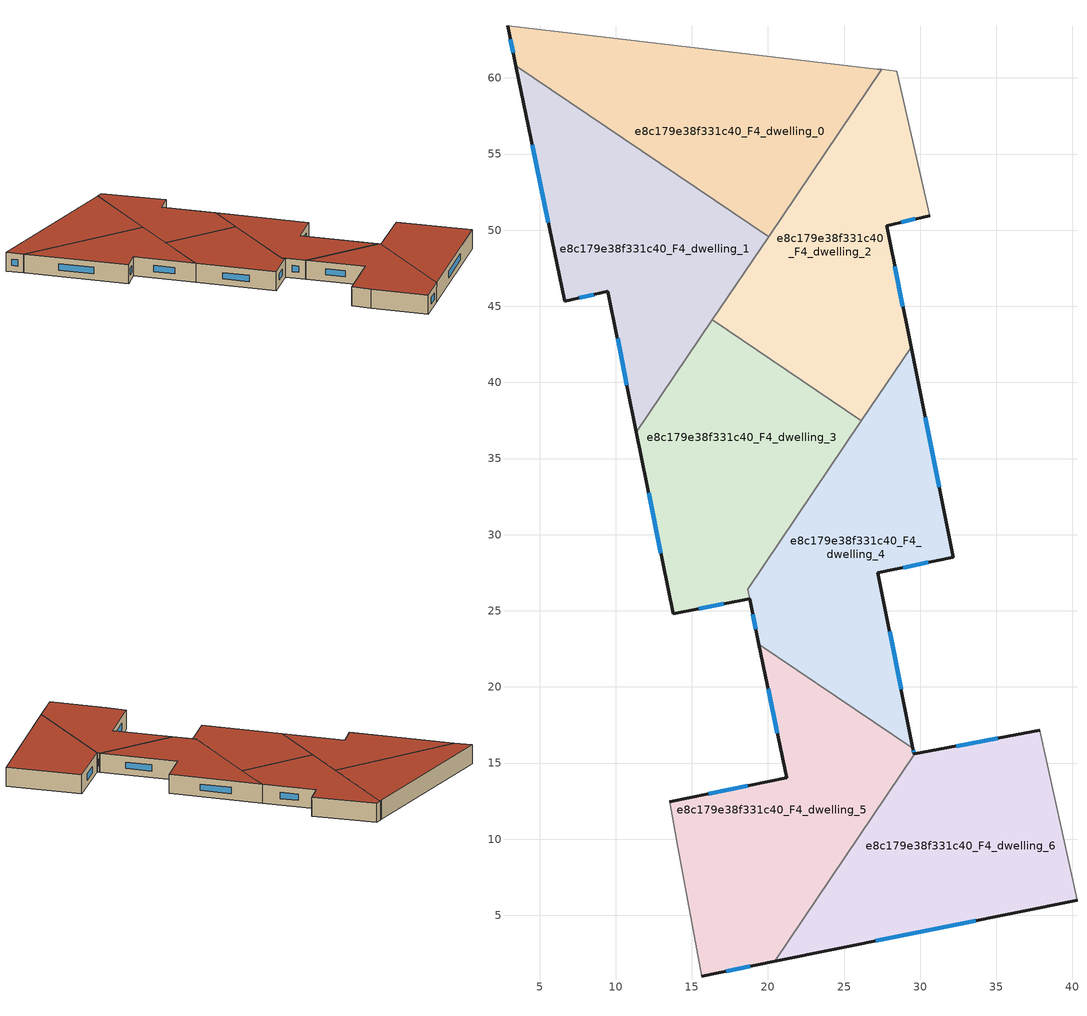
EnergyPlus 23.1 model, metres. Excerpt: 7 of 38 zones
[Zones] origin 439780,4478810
e8c179e38f331c40_F4_dwelling_0
 floor to e8c179e38f331c40_F3_dwelling_0 (EU_floor_Construction): 27.17,60.59 27.47,60.56 20.04,49.57 3.44,60.79 2.89,63.41 z12
 wall outside (EU_wall_Construction): 2.89,63.41 3.44,60.79 z12:15
 wall adiabatic (EU_wall_Construction): 27.47,60.56 27.17,60.59 2.89,63.41 z12:15
 wall to e8c179e38f331c40_F4_dwelling_1 (EU_wall_Construction): 3.44,60.79 20.04,49.57 z12:15
 wall to e8c179e38f331c40_F4_dwelling_2 (EU_wall_Construction): 20.04,49.57 27.47,60.56 z12:15
 window (EU_Window_Construction): 3.08,62.54 3.26,61.67 z13:14
 roof outside (EU_roof_Construction): 20.04,49.57 27.47,60.56 27.17,60.59 2.89,63.41 3.44,60.79 z15
e8c179e38f331c40_F4_dwelling_1
 floor to e8c179e38f331c40_F3_dwelling_1 (EU_floor_Construction): 20.04,49.57 11.36,36.73 9.49,46 6.65,45.32 3.44,60.79 z12
 wall outside (EU_wall_Construction): 3.44,60.79 6.65,45.32 9.49,46 11.36,36.73 z12:15
 wall to e8c179e38f331c40_F4_dwelling_3 (EU_wall_Construction): 11.36,36.73 16.35,44.11 z12:15
 wall to e8c179e38f331c40_F4_dwelling_2 (EU_wall_Construction): 16.35,44.11 20.04,49.57 z12:15
 window (EU_Window_Construction): 10.12,42.9 10.74,39.83 / 7.6,45.55 8.54,45.77 / 4.51,55.62 5.58,50.49 z13:14
 roof outside (EU_roof_Construction): 11.36,36.73 20.04,49.57 3.44,60.79 6.65,45.32 9.49,46 z15
e8c179e38f331c40_F4_dwelling_2
 floor to e8c179e38f331c40_F3_dwelling_2 (EU_floor_Construction): 28.47,60.45 30.63,50.96 27.8,50.3 29.4,42.31 26.14,37.49 16.35,44.11 27.47,60.56 z12
 wall outside (EU_wall_Construction): 29.4,42.31 27.8,50.3 30.63,50.96 z12:15
 wall adiabatic (EU_wall_Construction): 30.63,50.96 28.47,60.45 27.47,60.56 z12:15
 wall to e8c179e38f331c40_F4_dwelling_3 (EU_wall_Construction): 16.35,44.11 26.14,37.49 z12:15
 wall to e8c179e38f331c40_F4_dwelling_4 (EU_wall_Construction): 26.14,37.49 29.4,42.31 z12:15
 window (EU_Window_Construction): 28.75,50.52 29.69,50.74 / 28.87,44.98 28.34,47.63 z13:14
 roof outside (EU_roof_Construction): 26.14,37.49 29.4,42.31 27.8,50.3 30.63,50.96 28.47,60.45 27.47,60.56 16.35,44.11 z15
e8c179e38f331c40_F4_dwelling_3
 floor to e8c179e38f331c40_F3_dwelling_3 (EU_floor_Construction): 26.14,37.49 18.66,26.42 18.79,25.79 13.77,24.79 11.36,36.73 16.35,44.11 z12
 wall outside (EU_wall_Construction): 11.36,36.73 13.77,24.79 18.79,25.79 z12:15
 wall to e8c179e38f331c40_F4_dwelling_4 (EU_wall_Construction): 18.79,25.79 18.66,26.42 26.14,37.49 z12:15
 window (EU_Window_Construction): 12.17,32.74 12.96,28.78 / 15.45,25.13 17.11,25.45 z13:14
 roof outside (EU_roof_Construction): 18.79,25.79 18.66,26.42 26.14,37.49 16.35,44.11 11.36,36.73 13.77,24.79 z15
e8c179e38f331c40_F4_dwelling_4
 floor to e8c179e38f331c40_F3_dwelling_4 (EU_floor_Construction): 29.4,42.31 32.17,28.51 27.22,27.51 29.52,15.98 19.41,22.81 18.66,26.42 z12
 wall outside (EU_wall_Construction): 29.52,15.98 27.22,27.51 32.17,28.51 29.4,42.31 / 18.8,25.78 19.41,22.81 z12:15
 wall to e8c179e38f331c40_F4_dwelling_5 (EU_wall_Construction): 19.41,22.81 29.52,15.98 z12:15
 window (EU_Window_Construction): 31.25,33.12 30.33,37.7 / 28.88,27.84 30.52,28.17 / 28.75,19.83 27.99,23.65 / 19,24.79 19.2,23.8 z13:14
 roof outside (EU_roof_Construction): 29.52,15.98 27.22,27.51 32.17,28.51 29.4,42.31 18.66,26.42 19.41,22.81 z15
e8c179e38f331c40_F4_dwelling_5
 floor to e8c179e38f331c40_F3_dwelling_5 (EU_floor_Construction): 29.52,15.98 29.6,15.59 29.65,15.59 20.45,1.98 15.65,1.01 14.07,9.5 13.57,12.45 21.23,14.02 19.41,22.81 z12
 wall outside (EU_wall_Construction): 29.65,15.59 29.6,15.59 29.52,15.98 / 15.65,1.01 20.45,1.98 / 19.41,22.81 21.23,14.02 13.57,12.45 z12:15
 wall to e8c179e38f331c40_F4_dwelling_6 (EU_wall_Construction): 20.45,1.98 29.65,15.59 z12:15
 wall adiabatic (EU_wall_Construction): 13.57,12.45 14.07,9.5 15.65,1.01 z12:15
 window (EU_Window_Construction): 29.57,15.72 29.55,15.85 / 17.25,1.34 18.84,1.66 / 18.67,13.5 16.13,12.98 / 20.02,19.87 20.62,16.96 z13:14
 roof outside (EU_roof_Construction): 20.45,1.98 29.65,15.59 29.6,15.59 29.52,15.98 19.41,22.81 21.23,14.02 13.57,12.45 14.07,9.5 15.65,1.01 z15
e8c179e38f331c40_F4_dwelling_6
 floor to e8c179e38f331c40_F3_dwelling_6 (EU_floor_Construction): 37.84,17.14 40.3,6 20.45,1.98 29.65,15.59 z12
 wall outside (EU_wall_Construction): 37.84,17.14 29.65,15.59 / 20.45,1.98 40.3,6 z12:15
 wall adiabatic (EU_wall_Construction): 40.3,6 37.84,17.14 z12:15
 window (EU_Window_Construction): 35.1,16.62 32.39,16.11 / 27.08,3.33 33.66,4.66 z13:14
 roof outside (EU_roof_Construction): 40.3,6 37.84,17.14 29.65,15.59 20.45,1.98 z15
[Building]
EU S2 Campaign: North Axis=0; Terrain=City; Solar Distribution=FullExterior
[Site:Location]
Madrid: Latitude=40.5; Longitude=-3.5; Time Zone=1; Elevation=609
[SizingPeriod:WeatherFileDays]
AnnualSizingPeriod: Begin Month=1; Begin Day of Month=1; End Month=12; End Day of Month=31; Day of Week for Start Day=Monday; Use Weather File Daylight Saving Period=No; Use Weather File Rain and Snow Indicators=No
[MATERIAL]
EU_InternalMass_Material: Roughness=MediumRough; Thickness=0.1; Conductivity=1; Density=1800; Specific Heat=900; Thermal Absorptance=0.9; Solar Absorptance=0.7; Visible Absorptance=0.7
[MATERIAL:NOMASS] Roughness=MediumRough; Thermal Absorptance=0.9; Solar Absorptance=0.7; Visible Absorptance=0.7
Name | Thermal Resistance
EU_wall_NoMass | 0.459673
EU_roof_NoMass | 0.495815
EU_floor_NoMass | 0.788942
[WINDOWMATERIAL:SIMPLEGLAZINGSYSTEM]
EU_Window_SimpleGlazing: UFactor=4.26103; Solar Heat Gain Coefficient=0.85; Visible Transmittance=0.85
[CONSTRUCTION]
EU_wall_Construction: EU_wall_NoMass
EU_roof_Construction: EU_roof_NoMass
EU_floor_Construction: EU_floor_NoMass
EU_InternalMass_Construction: EU_InternalMass_Material
EU_Window_Construction: EU_Window_SimpleGlazing
[ZONE] Type=1; Multiplier=1; Ceiling Height=autocalculate; Floor Area=autocalculate; Part of Total Floor Area=Yes
Name | Volume
e8c179e38f331c40_F4_dwelling_0 | 492.571
e8c179e38f331c40_F4_dwelling_1 | 492.543
e8c179e38f331c40_F4_dwelling_2 | 492.549
e8c179e38f331c40_F4_dwelling_3 | 493.211
e8c179e38f331c40_F4_dwelling_4 | 491.951
e8c179e38f331c40_F4_dwelling_5 | 492.572
e8c179e38f331c40_F4_dwelling_6 | 492.578
[INTERNALMASS] Construction=EU_InternalMass_Construction
Name | Zone or ZoneList | Surface Area
e8c179e38f331c40_F4_dwelling_0_EU_InternalMass | e8c179e38f331c40_F4_dwelling_0 | 164.194
e8c179e38f331c40_F4_dwelling_1_EU_InternalMass | e8c179e38f331c40_F4_dwelling_1 | 164.182
e8c179e38f331c40_F4_dwelling_2_EU_InternalMass | e8c179e38f331c40_F4_dwelling_2 | 164.183
e8c179e38f331c40_F4_dwelling_3_EU_InternalMass | e8c179e38f331c40_F4_dwelling_3 | 164.403
e8c179e38f331c40_F4_dwelling_4_EU_InternalMass | e8c179e38f331c40_F4_dwelling_4 | 163.98
e8c179e38f331c40_F4_dwelling_5_EU_InternalMass | e8c179e38f331c40_F4_dwelling_5 | 164.19
e8c179e38f331c40_F4_dwelling_6_EU_InternalMass | e8c179e38f331c40_F4_dwelling_6 | 164.193
[OTHEREQUIPMENT] Fuel Type=Electricity; Design Level Calculation Method=Watts/Area; Power per Zone Floor Area=1; Fraction Latent=0; Fraction Radiant=0; Fraction Lost=0; Carbon Dioxide Generation Rate=0; EndUse Subcategory=EU_Step8_InternalGains
Name | Zone or ZoneList or Space or SpaceList | Schedule
EU_Step8_InternalGain_e8c179e38f331c40_F4_dwelling_0_f000 | e8c179e38f331c40_F4_dwelling_0 | EU_Step8_GainSchedule_e8c179e38f331c40_F4_dwelling_0_f000
EU_Step8_InternalGain_e8c179e38f331c40_F4_dwelling_1_f000 | e8c179e38f331c40_F4_dwelling_1 | EU_Step8_GainSchedule_e8c179e38f331c40_F4_dwelling_1_f000
EU_Step8_InternalGain_e8c179e38f331c40_F4_dwelling_2_f000 | e8c179e38f331c40_F4_dwelling_2 | EU_Step8_GainSchedule_e8c179e38f331c40_F4_dwelling_2_f000
EU_Step8_InternalGain_e8c179e38f331c40_F4_dwelling_3_f000 | e8c179e38f331c40_F4_dwelling_3 | EU_Step8_GainSchedule_e8c179e38f331c40_F4_dwelling_3_f000
EU_Step8_InternalGain_e8c179e38f331c40_F4_dwelling_4_f000 | e8c179e38f331c40_F4_dwelling_4 | EU_Step8_GainSchedule_e8c179e38f331c40_F4_dwelling_4_f000
EU_Step8_InternalGain_e8c179e38f331c40_F4_dwelling_5_f000 | e8c179e38f331c40_F4_dwelling_5 | EU_Step8_GainSchedule_e8c179e38f331c40_F4_dwelling_5_f000
EU_Step8_InternalGain_e8c179e38f331c40_F4_dwelling_6_f000 | e8c179e38f331c40_F4_dwelling_6 | EU_Step8_GainSchedule_e8c179e38f331c40_F4_dwelling_6_f000
[ZONEVENTILATION:DESIGNFLOWRATE] Schedule=EU_AlwaysOn; Design Flow Rate Calculation Method=AirChanges/Hour; Air Changes per Hour=0.719161; Ventilation Type=Natural; Fan Pressure Rise=0; Fan Total Efficiency=1; Constant Term Coefficient=1; Temperature Term Coefficient=0; Velocity Term Coefficient=0; Velocity Squared Term Coefficient=0; Minimum Indoor Temperature=-100; Maximum Indoor Temperature=100; Delta Temperature=-100; Minimum Outdoor Temperature=-100; Maximum Outdoor Temperature=100; Maximum Wind Speed=40
Name | Zone or ZoneList or Space or SpaceList
EU_ConstantAir_e8c179e38f331c40_F4_dwelling_0 | e8c179e38f331c40_F4_dwelling_0
EU_ConstantAir_e8c179e38f331c40_F4_dwelling_1 | e8c179e38f331c40_F4_dwelling_1
EU_ConstantAir_e8c179e38f331c40_F4_dwelling_2 | e8c179e38f331c40_F4_dwelling_2
EU_ConstantAir_e8c179e38f331c40_F4_dwelling_3 | e8c179e38f331c40_F4_dwelling_3
EU_ConstantAir_e8c179e38f331c40_F4_dwelling_4 | e8c179e38f331c40_F4_dwelling_4
EU_ConstantAir_e8c179e38f331c40_F4_dwelling_5 | e8c179e38f331c40_F4_dwelling_5
EU_ConstantAir_e8c179e38f331c40_F4_dwelling_6 | e8c179e38f331c40_F4_dwelling_6
[HVACTEMPLATE:THERMOSTAT] Constant Heating Setpoint=20; Constant Cooling Setpoint=50
EU_HeatOnly_e8c179e38f331c40_F1_dwelling_4; EU_HeatOnly_e8c179e38f331c40_F1_dwelling_5; EU_HeatOnly_e8c179e38f331c40_F1_dwelling_6; EU_HeatOnly_e8c179e38f331c40_F1_dwelling_7; EU_HeatOnly_e8c179e38f331c40_F2_dwelling_0; EU_HeatOnly_e8c179e38f331c40_F2_dwelling_1; EU_HeatOnly_e8c179e38f331c40_F2_dwelling_2; EU_HeatOnly_e8c179e38f331c40_F2_dwelling_3; EU_HeatOnly_e8c179e38f331c40_F2_dwelling_4; EU_HeatOnly_e8c179e38f331c40_F2_dwelling_5; EU_HeatOnly_e8c179e38f331c40_F2_dwelling_6; EU_HeatOnly_e8c179e38f331c40_F2_dwelling_7; EU_HeatOnly_e8c179e38f331c40_F3_dwelling_0; EU_HeatOnly_e8c179e38f331c40_F3_dwelling_1; EU_HeatOnly_e8c179e38f331c40_F3_dwelling_2; EU_HeatOnly_e8c179e38f331c40_F3_dwelling_3; EU_HeatOnly_e8c179e38f331c40_F3_dwelling_4; EU_HeatOnly_e8c179e38f331c40_F3_dwelling_5; EU_HeatOnly_e8c179e38f331c40_F3_dwelling_6; EU_HeatOnly_e8c179e38f331c40_F4_dwelling_0; EU_HeatOnly_e8c179e38f331c40_F4_dwelling_1; EU_HeatOnly_e8c179e38f331c40_F4_dwelling_2; EU_HeatOnly_e8c179e38f331c40_F4_dwelling_3; EU_HeatOnly_e8c179e38f331c40_F4_dwelling_4; EU_HeatOnly_e8c179e38f331c40_F4_dwelling_5; EU_HeatOnly_e8c179e38f331c40_F4_dwelling_6
[HVACTEMPLATE:ZONE:IDEALLOADSAIRSYSTEM] System Availability Schedule=EU_AlwaysOn; Maximum Heating Supply Air Temperature=50; Minimum Cooling Supply Air Temperature=13; Maximum Heating Supply Air Humidity Ratio=0.0156; Minimum Cooling Supply Air Humidity Ratio=0.0077; Heating Limit=NoLimit; Cooling Limit=NoLimit; Heating Availability Schedule=EU_AlwaysOn; Cooling Availability Schedule=EU_CoolingOff; Dehumidification Control Type=ConstantSensibleHeatRatio; Cooling Sensible Heat Ratio=0.7; Dehumidification Setpoint=60; Humidification Control Type=None; Humidification Setpoint=30; Outdoor Air Method=None; Outdoor Air Flow Rate per Person=0.00944; Outdoor Air Flow Rate per Zone Floor Area=0; Outdoor Air Flow Rate per Zone=0; Demand Controlled Ventilation Type=None; Outdoor Air Economizer Type=NoEconomizer; Heat Recovery Type=None; Sensible Heat Recovery Effectiveness=0.7; Latent Heat Recovery Effectiveness=0.65
Name | Template Thermostat
e8c179e38f331c40_F4_dwelling_0 | EU_HeatOnly_e8c179e38f331c40_F4_dwelling_0
e8c179e38f331c40_F4_dwelling_1 | EU_HeatOnly_e8c179e38f331c40_F4_dwelling_1
e8c179e38f331c40_F4_dwelling_2 | EU_HeatOnly_e8c179e38f331c40_F4_dwelling_2
e8c179e38f331c40_F4_dwelling_3 | EU_HeatOnly_e8c179e38f331c40_F4_dwelling_3
e8c179e38f331c40_F4_dwelling_4 | EU_HeatOnly_e8c179e38f331c40_F4_dwelling_4
e8c179e38f331c40_F4_dwelling_5 | EU_HeatOnly_e8c179e38f331c40_F4_dwelling_5
e8c179e38f331c40_F4_dwelling_6 | EU_HeatOnly_e8c179e38f331c40_F4_dwelling_6
[SIZING:ZONE] Zone Cooling Design Supply Air Temperature Input Method=SupplyAirTemperature; Zone Cooling Design Supply Air Temperature=13; Zone Heating Design Supply Air Temperature Input Method=SupplyAirTemperature; Zone Heating Design Supply Air Temperature=50; Zone Cooling Design Supply Air Humidity Ratio=0.008; Zone Heating Design Supply Air Humidity Ratio=0.008; Cooling Design Air Flow Method=DesignDay; Cooling Design Air Flow Rate=0; Cooling Minimum Air Flow per Zone Floor Area=0.000762; Cooling Minimum Air Flow=0; Cooling Minimum Air Flow Fraction=0.2; Heating Design Air Flow Method=DesignDay; Heating Design Air Flow Rate=0; Heating Maximum Air Flow per Zone Floor Area=0.002032; Heating Maximum Air Flow=0.141576; Heating Maximum Air Flow Fraction=0.3; Account for Dedicated Outdoor Air System=No; Dedicated Outdoor Air System Control Strategy=NeutralSupplyAir; Dedicated Outdoor Air Low Setpoint Temperature for Design=autosize; Dedicated Outdoor Air High Setpoint Temperature for Design=autosize; Zone Load Sizing Method=Sensible Load Only No Latent Load; Zone Latent Cooling Design Supply Air Humidity Ratio Input Method=HumidityRatioDifference; Zone Cooling Design Supply Air Humidity Ratio Difference=0.005; Zone Latent Heating Design Supply Air Humidity Ratio Input Method=HumidityRatioDifference; Zone Humidification Design Supply Air Humidity Ratio Difference=0.005
e8c179e38f331c40_F4_dwelling_0; e8c179e38f331c40_F4_dwelling_1; e8c179e38f331c40_F4_dwelling_2; e8c179e38f331c40_F4_dwelling_3; e8c179e38f331c40_F4_dwelling_4; e8c179e38f331c40_F4_dwelling_5; e8c179e38f331c40_F4_dwelling_6
[SCHEDULE:CONSTANT]
Name | Hourly Value
EU_AlwaysOn | 1
EU_CoolingOff | 0
[SCHEDULE:FILE] Column Number=1; Rows to Skip at Top=0; Number of Hours of Data=8760; Column Separator=Comma; Interpolate to Timestep=No; Minutes per Item=60; Adjust Schedule for Daylight Savings=Yes
Name | File
EU_Step8_GainSchedule_e8c179e38f331c40_F4_dwelling_0_f000 | ../../schedules/e8c179e38f331c40/e8c179e38f331c40_F4_dwelling_0_f000_gain.csv
EU_Step8_GainSchedule_e8c179e38f331c40_F4_dwelling_1_f000 | ../../schedules/e8c179e38f331c40/e8c179e38f331c40_F4_dwelling_1_f000_gain.csv
EU_Step8_GainSchedule_e8c179e38f331c40_F4_dwelling_2_f000 | ../../schedules/e8c179e38f331c40/e8c179e38f331c40_F4_dwelling_2_f000_gain.csv
EU_Step8_GainSchedule_e8c179e38f331c40_F4_dwelling_3_f000 | ../../schedules/e8c179e38f331c40/e8c179e38f331c40_F4_dwelling_3_f000_gain.csv
EU_Step8_GainSchedule_e8c179e38f331c40_F4_dwelling_4_f000 | ../../schedules/e8c179e38f331c40/e8c179e38f331c40_F4_dwelling_4_f000_gain.csv
EU_Step8_GainSchedule_e8c179e38f331c40_F4_dwelling_5_f000 | ../../schedules/e8c179e38f331c40/e8c179e38f331c40_F4_dwelling_5_f000_gain.csv
EU_Step8_GainSchedule_e8c179e38f331c40_F4_dwelling_6_f000 | ../../schedules/e8c179e38f331c40/e8c179e38f331c40_F4_dwelling_6_f000_gain.csv
